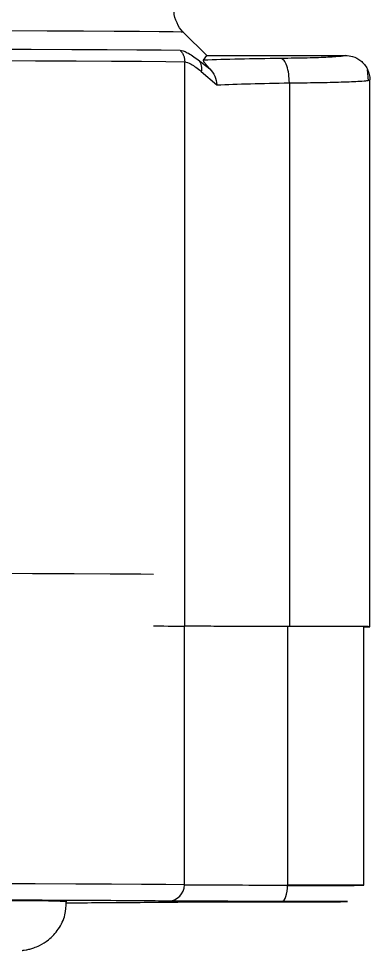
# Model space of a CAD drawing. Header units: millimetres. Extents: x 2180 to 4616, y 795 to 2518.
# Drawn here: x 3055.6 to 3077.2, y 956 to 1013 of the extents above; entities that cross this region are included whole.
import ezdxf

# ---------------------------------------------------------------- set-up
doc = ezdxf.new("R2010")
doc.units = ezdxf.units.MM

msp = doc.modelspace()

# ---------------------------------------------------------------- linework, layer by layer
at = {"color": 7, "linetype": 'Continuous', "lineweight": 25}
for p, q in [((3067.158, 1010.794), (3065.742, 1012.21)), ((3065.81, 975.827), (3065.81, 1010.412)), ((3066.642, 1010.527), (3067.345, 1009.982)), ((3066.969, 1010.502), (3067.157, 1010.795)), ((3067.157, 1010.795), (3075.656, 1010.795)), ((3066.832, 1009.879), (3066.824, 1009.82)), ((3066.824, 1009.82), (3067.775, 1008.99)), ((3077.078, 1009.246), (3077.013, 1009.936)), ((3077.042, 1009.268), (3077.157, 1009.294)), ((3077.157, 975.795), (3077.157, 1009.298)), ((3072.222, 1009.112), (3072.222, 975.81)), ((3065.789, 959.984), (3065.789, 975.826)), ((3072.111, 975.81), (3072.111, 959.967)), ((3076.779, 959.953), (3076.779, 975.796))]:
    msp.add_line(p, q, dxfattribs=at)
at = {"color": 7, "linetype": 'Continuous', "lineweight": 25, "flags": 128}
for points in [[(3065.742, 1012.21), (3065.603, 1012.219), (3065.107, 1012.231), (3064.255, 1012.242), (3063.05, 1012.253), (3061.498, 1012.264), (3059.607, 1012.274), (3057.383, 1012.285), (3054.839, 1012.295), (3051.985, 1012.304), (3048.834, 1012.313), (3045.401, 1012.322), (3041.702, 1012.33), (3037.754, 1012.338), (3033.574, 1012.345), (3029.182, 1012.351), (3024.597, 1012.357), (3019.841, 1012.362), (3014.936, 1012.367), (3009.904, 1012.37)], [(3001.721, 1011.256), (3006.923, 1011.253), (3012.037, 1011.25), (3017.04, 1011.246), (3021.909, 1011.241), (3026.623, 1011.236), (3031.161, 1011.23), (3035.502, 1011.224), (3039.628, 1011.216), (3043.518, 1011.209), (3047.157, 1011.2), (3050.528, 1011.191), (3053.616, 1011.182), (3056.407, 1011.172), (3058.889, 1011.162), (3061.05, 1011.152), (3062.881, 1011.141), (3064.374, 1011.13), (3065.522, 1011.119)], [(3001.775, 1010.549), (3006.996, 1010.547), (3012.129, 1010.543), (3017.15, 1010.54), (3022.037, 1010.535), (3026.768, 1010.53), (3031.323, 1010.524), (3035.68, 1010.517), (3039.82, 1010.51), (3043.725, 1010.502), (3047.378, 1010.494), (3050.761, 1010.485), (3053.86, 1010.475), (3056.662, 1010.466), (3059.152, 1010.456), (3061.322, 1010.445), (3063.159, 1010.434), (3064.658, 1010.423), (3065.81, 1010.412)], [(3063.906, 979.001), (3063.115, 979.006), (3061.245, 979.017), (3059.031, 979.028), (3056.483, 979.038), (3053.613, 979.048), (3050.434, 979.057), (3046.961, 979.066), (3043.211, 979.075), (3039.199, 979.083), (3034.946, 979.09), (3030.471, 979.097), (3025.795, 979.103), (3020.939, 979.108), (3015.925, 979.113), (3010.778, 979.116)], [(3065.789, 959.984), (3064.648, 959.995), (3063.157, 960.006), (3061.321, 960.017), (3059.15, 960.027), (3056.652, 960.038), (3053.84, 960.047), (3050.725, 960.057), (3047.323, 960.066), (3043.648, 960.074), (3039.717, 960.082), (3035.548, 960.089), (3031.159, 960.096), (3026.571, 960.102), (3021.804, 960.107), (3016.88, 960.112), (3011.822, 960.116), (3006.651, 960.119), (3001.392, 960.121)], [(3071.759, 958.965), (3071.828, 958.985), (3071.894, 959.042), (3071.955, 959.135), (3072.008, 959.26), (3072.052, 959.412), (3072.084, 959.585), (3072.104, 959.772), (3072.111, 959.967)], [(3058.579, 958.953), (3058.535, 958.958), (3058.179, 958.969), (3057.469, 958.98), (3056.408, 958.99), (3055.001, 959.001), (3053.257, 959.011), (3051.182, 959.021), (3048.789, 959.03), (3046.088, 959.039), (3043.092, 959.048), (3039.818, 959.056), (3036.281, 959.064), (3032.499, 959.071), (3028.491, 959.078), (3024.276, 959.084), (3019.876, 959.089), (3015.313, 959.094), (3010.609, 959.097)], [(3074.779, 958.953), (3074.602, 958.95), (3074.083, 958.948), (3073.256, 958.945), (3072.179, 958.943), (3070.925, 958.942), (3069.579, 958.942), (3068.233, 958.942), (3066.979, 958.943), (3065.902, 958.945), (3065.076, 958.948), (3064.556, 958.95), (3064.379, 958.953), (3064.556, 958.956), (3065.076, 958.959), (3065.902, 958.961), (3066.979, 958.963), (3068.233, 958.964), (3069.579, 958.964), (3070.925, 958.964), (3072.179, 958.963), (3073.256, 958.961), (3074.083, 958.959), (3074.602, 958.956), (3074.779, 958.953)], [(3064.805, 958.923), (3064.997, 958.942), (3065.066, 958.959)], [(3071.834, 958.963), (3071.828, 958.96), (3071.759, 958.941)]]:
    msp.add_lwpolyline(points, dxfattribs=at)
at = {"color": 7, "linetype": 'Continuous', "lineweight": 25}
for centre, radius, start, end in [((3064.796, 959.976), 0.992, 270.4956, 0.4581), ((3071.619, 2002.306), 1042.338, 269.679528, 270.027064), ((3072.893, 457.223), 502.745, 89.55713, 90.08916), ((3073.117, 1390.368), 430.43, 269.86614, 270.48756)]:
    msp.add_arc(centre, radius, start, end, dxfattribs=at)
for points, knots in [([(3065.725, 1012.232), (3065.718, 1012.238), (3065.545, 1012.374), (3065.321, 1012.798), (3065.128, 1013.284), (3065.172, 1013.567), (3065.179, 1013.613)], [0, 0, 0, 0, 0.017313, 0.441285, 0.909661, 1, 1, 1, 1]), ([(3065.522, 1011.119), (3065.651, 1011.091), (3065.91, 1011.034), (3066.398, 1010.696), (3066.642, 1010.527)], [0, 0, 0, 0, 0.499286, 1, 1, 1, 1]), ([(3065.81, 1010.412), (3065.924, 1010.385), (3066.159, 1010.328), (3066.599, 1009.992), (3066.824, 1009.82)], [0, 0, 0, 0, 0.48849, 1, 1, 1, 1]), ([(3066.642, 1010.527), (3066.676, 1010.484), (3066.743, 1010.397), (3066.807, 1010.237), (3066.841, 1010.063), (3066.835, 1009.94), (3066.832, 1009.879)], [0, 0, 0, 0, 0.2473909, 0.4997222, 0.7521965, 1, 1, 1, 1]), ([(3067.345, 1009.982), (3067.306, 1010.022), (3067.227, 1010.103), (3067.131, 1010.211), (3067.057, 1010.301), (3066.988, 1010.397), (3066.949, 1010.475), (3066.962, 1010.493), (3066.969, 1010.502)], [0, 0, 0, 0, 0.111673, 0.222473, 0.333752, 0.456252, 0.712674, 1, 1, 1, 1]), ([(3071.709, 1010.609), (3070.829, 1010.596), (3069.042, 1010.57), (3067.667, 1010.525), (3066.969, 1010.502)], [0, 0, 0, 0, 0.492155, 1, 1, 1, 1]), ([(3075.656, 1010.795), (3075.607, 1010.775), (3075.508, 1010.735), (3074.657, 1010.68), (3073.39, 1010.634), (3072.269, 1010.617), (3071.709, 1010.609)], [0, 0, 0, 0, 0.249914, 0.499831, 0.749722, 1, 1, 1, 1]), ([(3072.222, 1009.112), (3072.213, 1009.297), (3072.194, 1009.681), (3072.074, 1010.179), (3071.904, 1010.529), (3071.772, 1010.583), (3071.709, 1010.609)], [0, 0, 0, 0, 0.240153, 0.499483, 0.759101, 1, 1, 1, 1]), ([(3075.656, 1010.795), (3075.804, 1010.782), (3076.14, 1010.753), (3076.541, 1010.533), (3076.832, 1010.247), (3077.013, 1009.963), (3077.134, 1009.638), (3077.149, 1009.409), (3077.157, 1009.294)], [0, 0, 0, 0, 0.18848, 0.427214, 0.563621, 0.707356, 0.854328, 1, 1, 1, 1]), ([(3067.345, 1009.982), (3067.46, 1009.838), (3067.691, 1009.548), (3067.747, 1009.177), (3067.775, 1008.99)], [0, 0, 0, 0, 0.494817, 1, 1, 1, 1]), ([(3072.222, 1009.112), (3072.81, 1009.119), (3074.005, 1009.133), (3075.507, 1009.168), (3076.476, 1009.211), (3076.967, 1009.245), (3077.024, 1009.263), (3077.042, 1009.268)], [0, 0, 0, 0, 0.237543, 0.482876, 0.745623, 0.921738, 1, 1, 1, 1]), ([(3067.775, 1008.99), (3068.426, 1009.017), (3069.686, 1009.069), (3071.396, 1009.098), (3072.222, 1009.112)], [0, 0, 0, 0, 0.516726, 1, 1, 1, 1]), ([(3063.899, 975.844), (3063.916, 975.843), (3064.813, 975.838), (3065.316, 975.832), (3065.81, 975.827)], [0, 0, 0, 0, 0.019707, 1, 1, 1, 1]), ([(3076.779, 975.79), (3076.789, 975.79), (3077.139, 975.792), (3077.227, 975.795), (3076.935, 975.8), (3075.89, 975.805), (3074.305, 975.808), (3072.916, 975.81), (3072.222, 975.81)], [0, 0, 0, 0, 0.005941, 0.204753, 0.403564, 0.602376, 0.801188, 1, 1, 1, 1]), ([(3064.805, 958.983), (3064.278, 958.989), (3063.216, 958.999), (3060.677, 959.015), (3057.408, 959.031), (3053.345, 959.046), (3048.534, 959.06), (3043.041, 959.073), (3036.948, 959.084), (3030.345, 959.095), (3023.366, 959.103), (3016.123, 959.11), (3008.746, 959.116), (3003.709, 959.118), (3001.213, 959.119)], [0, 0, 0, 0, 0.079959, 0.161371, 0.244142, 0.328893, 0.414217, 0.5, 0.585778, 0.671102, 0.755858, 0.838624, 0.920039, 1, 1, 1, 1]), ([(3055.855, 955.965), (3055.87, 955.966), (3055.903, 955.968), (3056.054, 955.987), (3056.299, 956.036), (3056.594, 956.124), (3056.993, 956.29), (3057.541, 956.638), (3058.111, 957.262), (3058.515, 958.078), (3058.543, 958.669), (3058.556, 958.936)], [0, 0, 0, 0, 0.069689, 0.159202, 0.228526, 0.284853, 0.360929, 0.487702, 0.660291, 0.846257, 1, 1, 1, 1]), ([(3058.55, 958.882), (3059.25, 958.885), (3061.06, 958.893), (3063.199, 958.907), (3064.273, 958.918), (3064.805, 958.923)], [0, 0, 0, 0, 0.241773, 0.624302, 1, 1, 1, 1]), ([(3071.759, 958.965), (3070.913, 958.966), (3069.19, 958.968), (3067.098, 958.972), (3065.513, 958.977), (3065.038, 958.981), (3064.805, 958.983)], [0, 0, 0, 0, 0.245796, 0.5, 0.754204, 1, 1, 1, 1]), ([(3064.805, 958.923), (3065.038, 958.925), (3065.513, 958.929), (3067.098, 958.934), (3069.19, 958.938), (3070.913, 958.94), (3071.759, 958.941)], [0, 0, 0, 0, 0.2457963, 0.5, 0.7542037, 1, 1, 1, 1]), ([(3075.779, 958.953), (3075.727, 958.954), (3075.619, 958.957), (3074.749, 958.961), (3073.448, 958.964), (3072.314, 958.965), (3071.759, 958.965)], [0, 0, 0, 0, 0.244178, 0.5, 0.755822, 1, 1, 1, 1]), ([(3071.759, 958.941), (3072.314, 958.941), (3073.448, 958.942), (3074.749, 958.945), (3075.619, 958.949), (3075.727, 958.952), (3075.779, 958.953)], [0, 0, 0, 0, 0.244178, 0.5, 0.755822, 1, 1, 1, 1])]:
    msp.add_open_spline(points, degree=3, knots=knots, dxfattribs=at)
for points in [[(3065.522, 1011.119), (3065.565, 1011.07), (3065.651, 1010.973), (3065.74, 1010.797), (3065.799, 1010.609), (3065.806, 1010.478), (3065.81, 1010.412)], [(3072.222, 975.81), (3071.43, 975.811), (3069.848, 975.813), (3067.935, 975.816), (3066.476, 975.821), (3066.032, 975.825), (3065.81, 975.827)]]:
    msp.add_open_spline(points, degree=3, dxfattribs=at)

doc.saveas('drawing.dxf')
